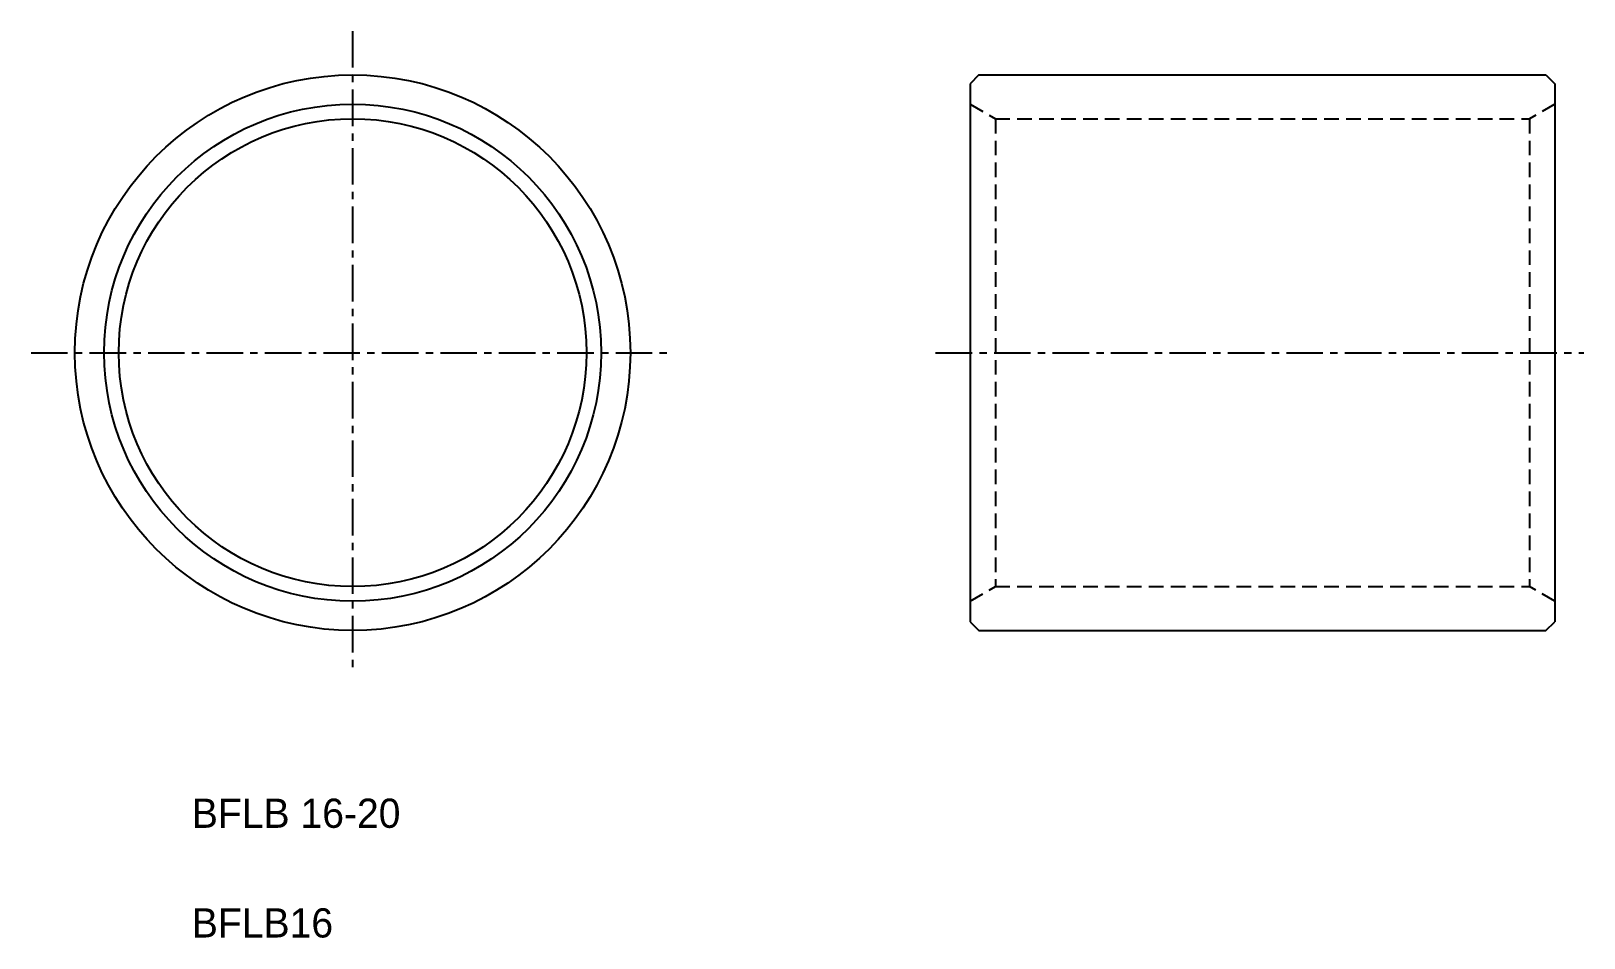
# Model space of a CAD drawing. Extents: x 32.8 to 85.9, y 31.8 to 62.8.
import ezdxf

# ---------------------------------------------------------------- set-up
doc = ezdxf.new("R2010")
doc.units = 0
doc.linetypes.add('CENTER', pattern=[2, 1.25, -0.25, 0.25, -0.25])
doc.linetypes.add('DASHED', pattern=[0.75, 0.5, -0.25])
doc.layers.get('0').update_dxf_attribs({"linetype": 'CONTINUOUS'})
doc.layers.add('CENTER', color=1, linetype='CENTER')

msp = doc.modelspace()

# ---------------------------------------------------------------- linework, layer by layer
at = {"color": 7, "linetype": 'CONTINUOUS'}
for p, q in [((65.188, 61.292), (64.888, 60.992)), ((65.188, 61.292), (84.588, 61.292)), ((84.588, 61.292), (84.888, 60.992)), ((64.888, 60.992), (64.888, 42.592)), ((84.888, 60.992), (84.888, 42.592)), ((64.888, 42.592), (65.188, 42.292)), ((84.588, 42.292), (84.888, 42.592)), ((65.188, 42.292), (84.588, 42.292))]:
    msp.add_line(p, q, dxfattribs=at)
at = {"color": 3, "linetype": 'DASHED'}
for p, q in [((64.888, 60.292), (65.755, 59.792)), ((84.888, 60.292), (84.022, 59.792)), ((65.755, 59.792), (84.022, 59.792)), ((65.755, 59.792), (65.755, 43.792)), ((84.022, 59.792), (84.022, 43.792)), ((64.888, 43.292), (65.755, 43.792)), ((65.755, 43.792), (84.022, 43.792)), ((84.888, 43.292), (84.022, 43.792))]:
    msp.add_line(p, q, dxfattribs=at)
at = {"color": 7, "linetype": 'CONTINUOUS'}
for radius in [9.5, 8.5, 8]:
    msp.add_circle((43.769, 51.792), radius, dxfattribs=at)
at = {"layer": 'CENTER', "color": 1, "linetype": 'CENTER'}
for p, q in [((43.769, 62.792), (43.769, 40.792)), ((32.769, 51.792), (54.769, 51.792)), ((63.71, 51.792), (85.888, 51.792))]:
    msp.add_line(p, q, dxfattribs=at)

# ---------------------------------------------------------------- texts
at = {"color": 7, "linetype": 'CONTINUOUS'}
for s, p in [('BFLB 16-20', (38.269, 35.542)), ('BFLB16', (38.269, 31.792))]:
    msp.add_text(s, height=1, dxfattribs=at).set_placement(p)

doc.saveas('drawing.dxf')
